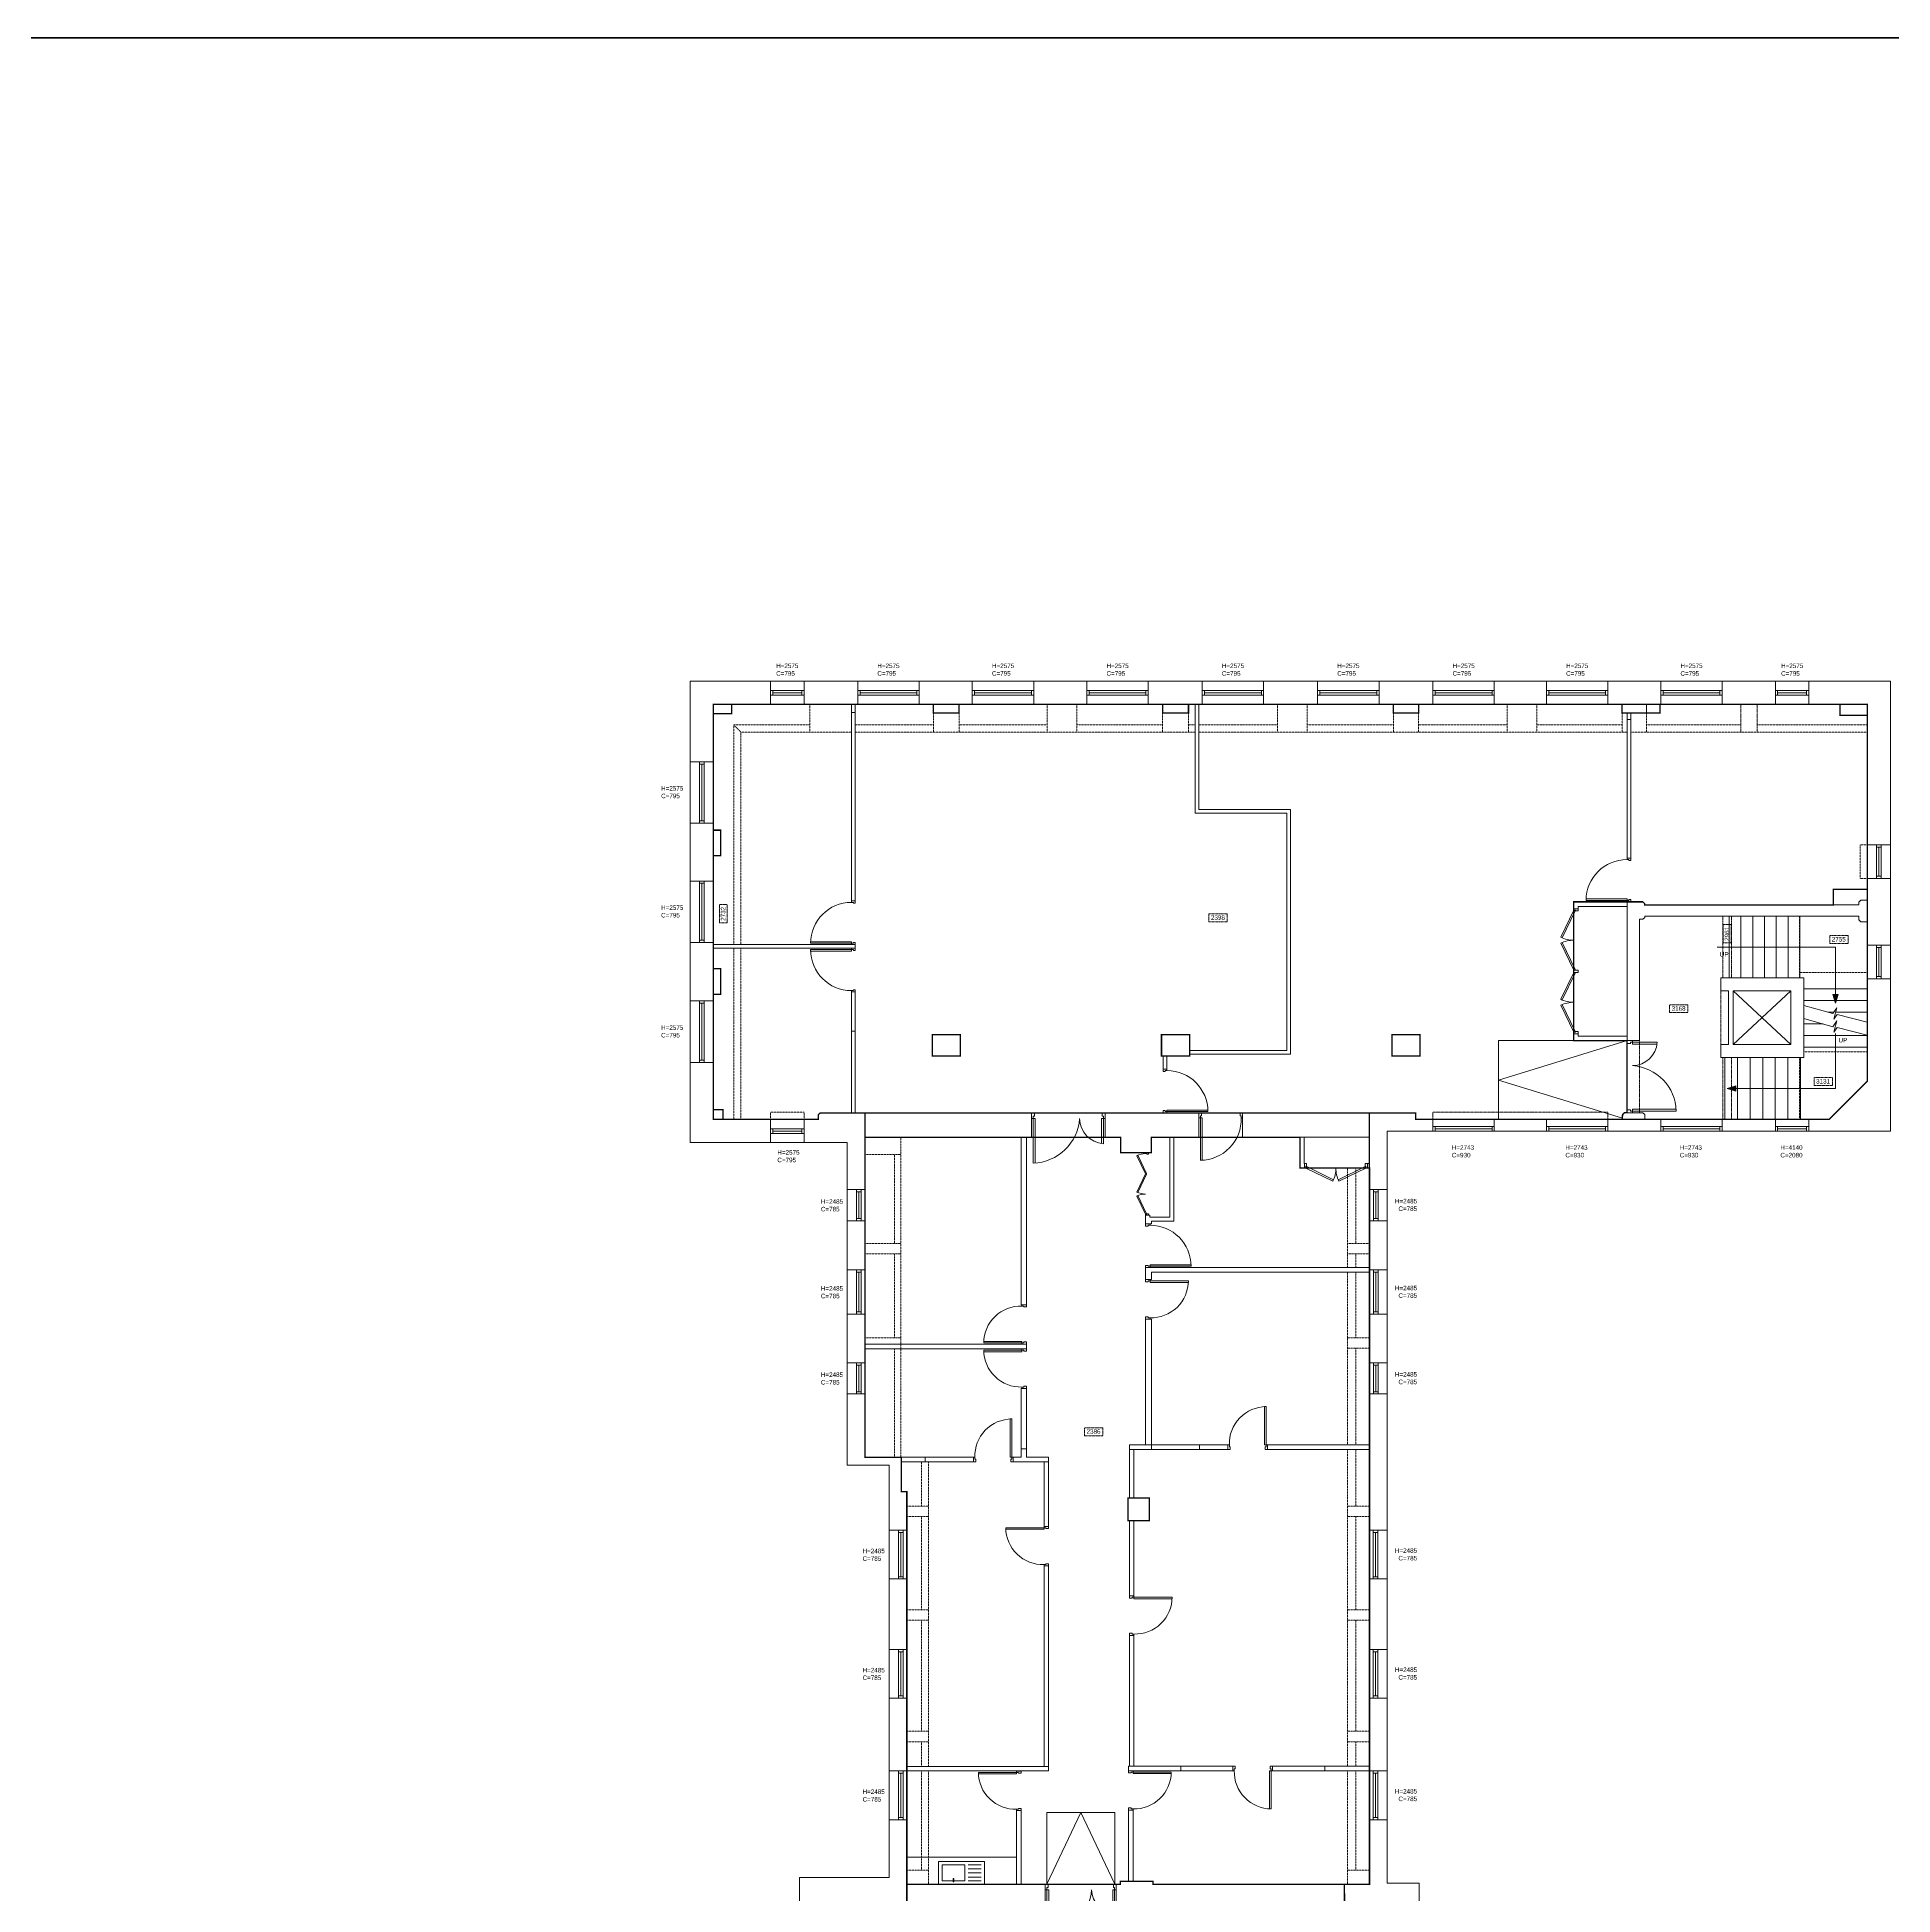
# Model space of a CAD drawing. Header units: millimetres. Extents: x 62976 to 1097852, y -110926 to 167100.
# Drawn here: x 976303 to 1017094, y 4302 to 45128 of the extents above; entities that cross this region are included whole.
import ezdxf

# ---------------------------------------------------------------- set-up
doc = ezdxf.new("R2010")
doc.units = ezdxf.units.MM
doc.linetypes.add('HIDDENX2', pattern=[0.75, 0.5, -0.25])
for name, color, linetype, lineweight in [('BLOCKS', 8, 'Continuous', 15), ('Ceiling', 45, 'HIDDENX2', 15), ('Ceiling tag', 1, 'Continuous', 15), ('GIA', 84, 'Continuous', 15), ('NIA', 30, 'Continuous', 15), ('Partitions', 155, 'Continuous', 15), ('Stairs', 8, 'Continuous', 15), ('WALLS', 7, 'Continuous', 15)]:
    doc.layers.add(name, color=color, linetype=linetype, lineweight=lineweight)
doc.layers.add('Whatch', color=7, linetype='Continuous', lineweight=15, true_color=0xa8a8a8)
doc.styles.add('Century Gothic', font='GOTHIC.TTF')

# ---------------------------------------------------------------- blocks, each defined once
blk = doc.blocks.new('DOOR 1210')
at = {"layer": 'BLOCKS'}
for p, q in [((523, -547), (523, 233)), ((557, 233), (557, -547)), ((-673, -107), (-673, -547)), ((-639, -547), (-639, -111)), ((-703, -647), (-703, -547)), ((-673, -547), (-703, -547)), ((-653, -647), (-703, -647)), ((-639, -547), (-673, -547)), ((-673, -588), (-673, -547)), ((-653, -588), (-673, -588)), ((-653, -647), (-653, -588)), ((523, -547), (557, -547)), ((537, -588), (557, -588)), ((537, -647), (537, -588)), ((537, -647), (587, -647)), ((557, -588), (557, -547)), ((557, -588), (557, -547)), ((557, -547), (587, -547)), ((587, -647), (587, -547))]:
    blk.add_line(p, q, dxfattribs=at)
for centre, radius, start, end in [((580, -605), 838, 91.5864, 176.0634), ((-708, -559), 453, 1.4922, 85.5208)]:
    blk.add_arc(centre, radius, start, end, dxfattribs=at)
blk = doc.blocks.new('DOOR 840')
at = {"layer": 'BLOCKS'}
for p, q in [((-582, 249), (-582, -591)), ((-582, -591), (-582, 249)), ((-548, 249), (-582, 249)), ((-548, -591), (-548, 248)), ((-612, -691), (-612, -591)), ((-582, -591), (-612, -591)), ((-562, -691), (-612, -691)), ((-548, -591), (-582, -591)), ((-582, -632), (-582, -591)), ((-562, -632), (-582, -632)), ((-562, -691), (-562, -632)), ((208, -632), (228, -632)), ((208, -691), (208, -632)), ((208, -691), (258, -691)), ((228, -632), (228, -591)), ((228, -591), (258, -591)), ((258, -691), (258, -591))]:
    blk.add_line(p, q, dxfattribs=at)
blk.add_arc((-586, -565), 814, 358.1575, 89.7593, dxfattribs=at)
blk = doc.blocks.new('80')
at = {"layer": 'BLOCKS'}
for p, q in [((1213075, -221229), (1213362, -220638)), ((1213393, -220653), (1213106, -221245)), ((1213362, -220638), (1213362, -220603)), ((1213362, -220603), (1213462, -220603)), ((1213362, -220638), (1213402, -220638)), ((1213362, -220638), (1213393, -220653)), ((1213402, -220638), (1213402, -220653)), ((1213402, -220653), (1213462, -220653)), ((1213462, -220603), (1213462, -220653)), ((1213106, -221245), (1213075, -221229)), ((1213106, -221346), (1213075, -221361)), ((1213075, -221361), (1213362, -221953)), ((1213393, -221937), (1213106, -221346)), ((1213075, -222594), (1213362, -222003)), ((1213393, -222018), (1213106, -222610)), ((1213362, -221953), (1213393, -221937)), ((1213362, -221953), (1213462, -221953)), ((1213362, -221953), (1213362, -222003)), ((1213362, -222003), (1213462, -222003)), ((1213362, -222003), (1213393, -222018)), ((1213462, -221953), (1213462, -222003)), ((1213106, -222610), (1213075, -222594)), ((1213106, -222711), (1213075, -222726)), ((1213075, -222726), (1213362, -223318)), ((1213393, -223302), (1213106, -222711)), ((1213362, -223318), (1213393, -223302)), ((1213362, -223318), (1213362, -223353)), ((1213362, -223318), (1213402, -223318)), ((1213402, -223303), (1213462, -223303)), ((1213402, -223318), (1213402, -223303)), ((1213462, -223353), (1213462, -223303)), ((1213362, -223353), (1213462, -223353))]:
    blk.add_line(p, q, dxfattribs=at)
for centre, start, end in [((1213362, -220638), 244.1185, 270), ((1213362, -221953), 90, 115.8815), ((1213362, -222003), 244.1185, 270), ((1213362, -223318), 90, 115.8815)]:
    blk.add_arc(centre, 658, start, end, dxfattribs=at)
blk = doc.blocks.new('93')
at = {"layer": 'BLOCKS'}
for p, q in [((1464816, -304170), (1464816, -304120)), ((1464816, -304120), (1464896, -304120)), ((1464854, -304150), (1464896, -304150)), ((1464854, -304170), (1464854, -304150)), ((1464896, -304150), (1464896, -304120)), ((1464816, -304170), (1464854, -304170)), ((1464816, -305030), (1464816, -305080)), ((1464816, -305030), (1464854, -305030)), ((1464816, -305080), (1464896, -305080)), ((1464854, -305030), (1464854, -305050)), ((1464854, -305050), (1464896, -305050)), ((1464896, -305016), (1465796, -305016)), ((1464896, -305016), (1464896, -305050)), ((1465796, -305050), (1464896, -305050)), ((1464896, -305050), (1464896, -305080)), ((1464896, -305050), (1465796, -305050)), ((1465796, -305050), (1465796, -305016))]:
    blk.add_line(p, q, dxfattribs=at)
blk.add_arc((1464896, -305050), 900, 0, 90, dxfattribs=at)
blk = doc.blocks.new('door')
at = {"layer": 'BLOCKS'}
for p, q in [((0, 450), (0, -450)), ((0, 450), (34, 450)), ((0, -450), (0, 450)), ((34, -450), (34, 450)), ((-30, -550), (-30, -450)), ((0, -450), (-30, -450)), ((20, -550), (-30, -550)), ((34, -450), (0, -450)), ((0, -491), (0, -450)), ((20, -491), (0, -491)), ((20, -550), (20, -491)), ((880, -491), (900, -491)), ((880, -550), (880, -491)), ((880, -550), (930, -550)), ((900, -491), (900, -450)), ((900, -450), (930, -450)), ((930, -550), (930, -450))]:
    blk.add_line(p, q, dxfattribs=at)
blk.add_arc((0, -450), 900, 0, 90, dxfattribs=at)
blk = doc.blocks.new('DOOR 900')
at = {"layer": 'Whatch'}
blk.add_blockref('door', (-825, 91), dxfattribs=at)
blk = doc.blocks.new('81')
at = {"layer": 'BLOCKS'}
for p, q in [((1210617, -229223), (1210667, -229223)), ((1210617, -229323), (1210617, -229223)), ((1210652, -229323), (1210617, -229323)), ((1210652, -229283), (1210667, -229283)), ((1210652, -229323), (1210652, -229283)), ((1210652, -229323), (1210668, -229291)), ((1211244, -229610), (1210652, -229323)), ((1210667, -229283), (1210667, -229223)), ((1210668, -229291), (1211259, -229578)), ((1211952, -229291), (1211361, -229578)), ((1211376, -229610), (1211967, -229323)), ((1212002, -229223), (1211952, -229223)), ((1211952, -229283), (1211952, -229223)), ((1211967, -229283), (1211952, -229283)), ((1211967, -229323), (1211952, -229291)), ((1211967, -229323), (1211967, -229283)), ((1211967, -229323), (1212002, -229323)), ((1212002, -229323), (1212002, -229223)), ((1211259, -229578), (1211244, -229610)), ((1211361, -229578), (1211376, -229610))]:
    blk.add_line(p, q, dxfattribs=at)
for centre, start, end in [((1210652, -229323), 334.1185, 0), ((1211967, -229323), 180, 205.8815)]:
    blk.add_arc(centre, 658, start, end, dxfattribs=at)
blk = doc.blocks.new('82')
at = {"layer": 'BLOCKS'}
for p, q in [((1202818, -226631), (1202793, -226644)), ((1202793, -226644), (1203023, -227117)), ((1203048, -227105), (1202818, -226631)), ((1203023, -226591), (1203023, -226563)), ((1203023, -226563), (1203103, -226563)), ((1203023, -226591), (1203055, -226591)), ((1203055, -226591), (1203055, -226603)), ((1203055, -226603), (1203103, -226603)), ((1203103, -226563), (1203103, -226603)), ((1202793, -227590), (1203023, -227117)), ((1203048, -227129), (1202818, -227602)), ((1203023, -227117), (1203048, -227105)), ((1203023, -227117), (1203048, -227129)), ((1202818, -227602), (1202793, -227590)), ((1202818, -227683), (1202793, -227696)), ((1202793, -227696), (1203023, -228169)), ((1203048, -228157), (1202818, -227683)), ((1203023, -228169), (1203048, -228157)), ((1203023, -228169), (1203023, -228197)), ((1203023, -228169), (1203055, -228169)), ((1203023, -228197), (1203103, -228197)), ((1203055, -228157), (1203103, -228157)), ((1203055, -228169), (1203055, -228157)), ((1203103, -228197), (1203103, -228157))]:
    blk.add_line(p, q, dxfattribs=at)
for centre, start, end in [((1203023, -227117), 90, 115.8815), ((1203023, -227117), 244.1185, 270), ((1203023, -228169), 90, 115.8815)]:
    blk.add_arc(centre, 526, start, end, dxfattribs=at)
blk = doc.blocks.new('sink kitchenette')
at = {"layer": 'BLOCKS'}
for p, q in [((38392, 131337), (39402, 131337)), ((38392, 130837), (38392, 131337)), ((38467, 131262), (38752, 131262)), ((38467, 131177), (38752, 131177)), ((38467, 131087), (38752, 131087)), ((39327, 131262), (38827, 131262)), ((38827, 131262), (38827, 130912)), ((39327, 130912), (39327, 131262)), ((39402, 131337), (39402, 130837)), ((39402, 130837), (38392, 130837)), ((38467, 130997), (38752, 130997)), ((38752, 130912), (38467, 130912)), ((38827, 130912), (39069, 130912)), ((39069, 130890), (39069, 130967)), ((39084, 130967), (39069, 130967)), ((39069, 130890), (39084, 130890)), ((39084, 130890), (39084, 130967)), ((39084, 130912), (39327, 130912))]:
    blk.add_line(p, q, dxfattribs=at)

msp = doc.modelspace()

# ---------------------------------------------------------------- hatches: boundary and pattern name
at = {"layer": 'Stairs'}
for points in [[(1015893, 24088), (1015777, 24088), (1015836, 23895)], [(1013646, 21965), (1013646, 22081), (1013453, 22022)]]:
    msp.add_hatch(color=256, dxfattribs=at).paths.add_polyline_path(points)

# ---------------------------------------------------------------- linework, layer by layer
at = {"layer": 'BLOCKS'}
for p, q in [((992421, 30772), (993160, 30772)), ((992421, 30668), (993160, 30668)), ((992472, 30668), (992472, 30772)), ((992472, 30721), (993110, 30721)), ((993110, 30668), (993110, 30772)), ((994340, 30772), (995690, 30772)), ((994340, 30668), (995690, 30668)), ((994391, 30668), (994391, 30772)), ((994391, 30721), (995640, 30721)), ((995640, 30668), (995640, 30772)), ((996859, 30772), (998209, 30772)), ((996859, 30668), (998209, 30668)), ((996910, 30668), (996910, 30772)), ((996910, 30721), (998159, 30721)), ((998159, 30668), (998159, 30772)), ((999377, 30772), (1000727, 30772)), ((999377, 30668), (1000727, 30668)), ((999428, 30668), (999428, 30772)), ((999428, 30721), (1000677, 30721)), ((1000677, 30668), (1000677, 30772)), ((1001913, 30772), (1003263, 30772)), ((1001913, 30668), (1003263, 30668)), ((1001964, 30668), (1001964, 30772)), ((1001964, 30721), (1003213, 30721)), ((1003213, 30668), (1003213, 30772)), ((1004449, 30772), (1005799, 30772)), ((1004449, 30668), (1005799, 30668)), ((1004500, 30668), (1004500, 30772)), ((1004500, 30721), (1005749, 30721)), ((1005749, 30668), (1005749, 30772)), ((1006983, 30772), (1008333, 30772)), ((1006983, 30668), (1008333, 30668)), ((1007034, 30668), (1007034, 30772)), ((1007034, 30721), (1008283, 30721)), ((1008283, 30668), (1008283, 30772)), ((1009480, 30772), (1010830, 30772)), ((1009480, 30668), (1010830, 30668)), ((1009530, 30668), (1009530, 30772)), ((1009530, 30721), (1010779, 30721)), ((1010779, 30668), (1010779, 30772)), ((1011993, 30772), (1013343, 30772)), ((1011993, 30668), (1013343, 30668)), ((1012043, 30668), (1012043, 30772)), ((1012043, 30721), (1013292, 30721)), ((1013292, 30668), (1013292, 30772)), ((1014511, 30772), (1015250, 30772)), ((1014511, 30668), (1015250, 30668)), ((1014562, 30668), (1014562, 30772)), ((1014562, 30721), (1015199, 30721)), ((1015199, 30668), (1015199, 30772)), ((992421, 30466), (993160, 30466)), ((994204, 26144), (994204, 30284)), ((994284, 26144), (994284, 30284)), ((994340, 30466), (995690, 30466)), ((996859, 30466), (998209, 30466)), ((999377, 30466), (1000727, 30466)), ((1001913, 30466), (1003263, 30466)), ((1004449, 30466), (1005799, 30466)), ((1006983, 30466), (1008333, 30466)), ((1009480, 30466), (1010830, 30466)), ((1011993, 30466), (1013343, 30466)), ((1014511, 30466), (1015250, 30466)), ((1011252, 27085), (1011252, 30135)), ((1011332, 27085), (1011332, 30135)), ((990861, 27853), (990861, 29203)), ((990861, 29153), (990965, 29153)), ((990914, 27904), (990914, 29153)), ((990965, 27853), (990965, 29203)), ((991167, 27853), (991167, 29203)), ((990861, 27904), (990965, 27904)), ((1016532, 27376), (1016532, 26637)), ((1016735, 27376), (1016735, 26637)), ((1016838, 27376), (1016838, 26637)), ((1016735, 27323), (1016838, 27323)), ((1016785, 27323), (1016785, 26687)), ((990861, 25233), (990861, 26583)), ((990965, 25233), (990965, 26583)), ((991167, 25233), (991167, 26583)), ((1016735, 26687), (1016838, 26687)), ((990861, 26532), (990965, 26532)), ((990914, 25283), (990914, 26532)), ((990861, 25283), (990965, 25283)), ((1016532, 24433), (1016532, 25172)), ((1016735, 24433), (1016735, 25172)), ((1016735, 25121), (1016838, 25121)), ((1016785, 24485), (1016785, 25121)), ((1016838, 24433), (1016838, 25172)), ((994204, 23280), (994204, 24144)), ((994284, 23280), (994284, 24144)), ((1016735, 24485), (1016838, 24485)), ((990861, 22596), (990861, 23946)), ((990861, 23895), (990965, 23895)), ((990914, 22646), (990914, 23895)), ((990965, 22596), (990965, 23946)), ((991167, 22596), (991167, 23946)), ((990861, 22646), (990965, 22646)), ((992421, 21342), (993160, 21342)), ((1006983, 21342), (1008333, 21342)), ((1009480, 21342), (1010830, 21342)), ((1011993, 21342), (1013343, 21342)), ((1014511, 21342), (1015250, 21342)), ((992421, 21140), (993160, 21140)), ((992421, 21037), (993160, 21037)), ((992472, 21140), (992472, 21037)), ((992472, 21087), (993110, 21087)), ((993110, 21140), (993110, 21037)), ((997930, 20951), (997930, 17272)), ((998050, 17272), (998050, 20951)), ((1006983, 21186), (1008333, 21186)), ((1006983, 21082), (1008333, 21082)), ((1007034, 21186), (1007034, 21082)), ((1007034, 21133), (1008283, 21133)), ((1008283, 21186), (1008283, 21082)), ((1009480, 21186), (1010830, 21186)), ((1009480, 21082), (1010830, 21082)), ((1009530, 21186), (1009530, 21082)), ((1009530, 21133), (1010779, 21133)), ((1010779, 21186), (1010779, 21082)), ((1011993, 21186), (1013343, 21186)), ((1011993, 21082), (1013343, 21082)), ((1012043, 21186), (1012043, 21082)), ((1012043, 21133), (1013292, 21133)), ((1013292, 21186), (1013292, 21082)), ((1014511, 21186), (1015250, 21186)), ((1014511, 21082), (1015250, 21082)), ((1014562, 21186), (1014562, 21082)), ((1014562, 21133), (1015199, 21133)), ((1015199, 21186), (1015199, 21082)), ((994312, 19116), (994312, 19801)), ((994312, 19750), (994416, 19750)), ((994365, 19167), (994365, 19750)), ((994416, 19116), (994416, 19801)), ((994503, 19116), (994503, 19801)), ((1005590, 19116), (1005590, 19801)), ((1005677, 19116), (1005677, 19801)), ((1005781, 19750), (1005677, 19750)), ((1005728, 19167), (1005728, 19750)), ((1005781, 19116), (1005781, 19801)), ((994312, 19167), (994416, 19167)), ((1005781, 19167), (1005677, 19167)), ((994312, 17062), (994312, 18036)), ((994312, 17985), (994416, 17985)), ((994365, 17112), (994365, 17985)), ((994416, 17062), (994416, 18036)), ((994503, 17062), (994503, 18036)), ((1005590, 17062), (1005590, 18036)), ((1005677, 17062), (1005677, 18036)), ((1005781, 17985), (1005677, 17985)), ((1005728, 17112), (1005728, 17985)), ((1005781, 17062), (1005781, 18036)), ((998050, 17272), (997930, 17272)), ((994312, 17112), (994416, 17112)), ((1005781, 17112), (1005677, 17112)), ((994312, 15310), (994312, 15995)), ((994312, 15944), (994416, 15944)), ((994365, 15360), (994365, 15944)), ((994416, 15310), (994416, 15995)), ((994503, 15310), (994503, 15995)), ((1005590, 15310), (1005590, 15995)), ((1005677, 15310), (1005677, 15995)), ((1005781, 15944), (1005677, 15944)), ((1005728, 15360), (1005728, 15944)), ((1005781, 15310), (1005781, 15995)), ((994312, 15360), (994416, 15360)), ((1005781, 15360), (1005677, 15360)), ((995235, 11244), (995235, 12314)), ((995235, 12263), (995339, 12263)), ((995286, 11294), (995286, 12263)), ((995339, 11244), (995339, 12314)), ((995418, 11244), (995418, 12314)), ((1005590, 11244), (1005590, 12314)), ((1005670, 11244), (1005670, 12314)), ((1005773, 12263), (1005670, 12263)), ((1005723, 11294), (1005723, 12263)), ((1005773, 11244), (1005773, 12314)), ((995235, 11294), (995339, 11294)), ((1005773, 11294), (1005670, 11294)), ((995235, 8625), (995235, 9695)), ((995235, 9644), (995339, 9644)), ((995286, 8675), (995286, 9644)), ((995339, 8625), (995339, 9695)), ((995418, 8625), (995418, 9695)), ((1005590, 8625), (1005590, 9695)), ((1005670, 8625), (1005670, 9695)), ((1005773, 9644), (1005670, 9644)), ((1005723, 8675), (1005723, 9644)), ((1005773, 8625), (1005773, 9695)), ((995235, 8675), (995339, 8675)), ((1005773, 8675), (1005670, 8675)), ((995235, 5954), (995235, 7024)), ((995235, 6973), (995339, 6973)), ((995286, 6004), (995286, 6973)), ((995339, 5954), (995339, 7024)), ((995418, 5954), (995418, 7024)), ((1005590, 5954), (1005590, 7024)), ((1005670, 5954), (1005670, 7024)), ((1005773, 6973), (1005670, 6973)), ((1005723, 6004), (1005723, 6973)), ((1005773, 5954), (1005773, 7024)), ((995235, 6004), (995339, 6004)), ((1005773, 6004), (1005670, 6004)), ((997832, 5133), (995418, 5133))]:
    msp.add_line(p, q, dxfattribs=at)
at = {"layer": 'BLOCKS', "ltscale": 2}
for p, q in [((1000668, 14191), (1000668, 16954)), ((1000796, 14191), (1000796, 16954)), ((997930, 15432), (997930, 14101)), ((998050, 15432), (997930, 15432)), ((998050, 14101), (998050, 15432)), ((995825, 13920), (996885, 13920)), ((1000313, 14091), (1000313, 13025)), ((1000413, 13025), (1000413, 14091)), ((1001852, 14191), (1000796, 14191)), ((1001852, 14091), (1000796, 14091)), ((995825, 13820), (996885, 13820)), ((998435, 12400), (998435, 13820)), ((998535, 12400), (998535, 13820)), ((1000313, 10875), (1000313, 12527)), ((1000413, 10875), (1000413, 12527)), ((998435, 7124), (998435, 11530)), ((998535, 7124), (998535, 11530)), ((1000313, 7131), (1000313, 10005)), ((1000413, 7131), (1000413, 10005)), ((1001440, 7131), (1002589, 7131)), ((1001440, 7031), (1002589, 7031)), ((1003459, 7131), (1004607, 7131)), ((1004607, 7031), (1003459, 7031))]:
    msp.add_line(p, q, dxfattribs=at)
at = {"layer": 'Ceiling', "ltscale": 2}
for p, q in [((993285, 30466), (993285, 29855)), ((996004, 30276), (996004, 29855)), ((996568, 30276), (996568, 29855)), ((998502, 30466), (998502, 29855)), ((999157, 30466), (999157, 29855)), ((1001042, 30276), (1001042, 29855)), ((1001611, 30276), (1001611, 29855)), ((1003565, 30466), (1003565, 29855)), ((1004220, 30466), (1004220, 29855)), ((1006114, 30276), (1006114, 29855)), ((1006668, 30276), (1006668, 29855)), ((1008616, 30466), (1008616, 29855)), ((1009271, 30466), (1009271, 29855)), ((1011142, 30276), (1011142, 29855)), ((1011678, 30276), (1011678, 29855)), ((991617, 30016), (991617, 25184)), ((991617, 30016), (993285, 30016)), ((991617, 30016), (991770, 29855)), ((991770, 29855), (994204, 29855)), ((991770, 25184), (991770, 29855)), ((994284, 30016), (996004, 30016)), ((994284, 29855), (1001758, 29855)), ((996568, 30016), (998502, 30016)), ((999157, 30016), (1001042, 30016)), ((1001611, 30016), (1001758, 30016)), ((1001838, 30016), (1003565, 30016)), ((1001838, 29855), (1011252, 29855)), ((1004220, 30016), (1006114, 30016)), ((1006668, 30016), (1008616, 30016)), ((1009271, 30016), (1011142, 30016)), ((1011332, 29855), (1016532, 29855)), ((1011678, 30016), (1013755, 30016)), ((1014112, 30016), (1016532, 30016)), ((1016532, 27376), (1016372, 27376)), ((1016372, 27376), (1016372, 26637)), ((1016532, 26637), (1016372, 26637)), ((1015043, 24452), (1015043, 25811)), ((991617, 25104), (991617, 21342)), ((991770, 21342), (991770, 25104)), ((1015043, 24571), (1016532, 24571)), ((1015043, 21342), (1015043, 22703)), ((1015138, 22832), (1016532, 22832)), ((992421, 21502), (993160, 21502)), ((992421, 21502), (992421, 21342)), ((993160, 21502), (993160, 21342)), ((995290, 20951), (995290, 16302)), ((994503, 20571), (995290, 20571)), ((995149, 18616), (995149, 20571)), ((1004194, 20274), (1005509, 20274)), ((1005110, 18086), (1005110, 20274)), ((1005286, 18616), (1005286, 20274)), ((994503, 18616), (995290, 18616)), ((994503, 18387), (995290, 18387)), ((995149, 16542), (995149, 18387)), ((1005110, 18616), (1005590, 18616)), ((1005110, 18387), (1005590, 18387)), ((1005286, 18086), (1005286, 18387)), ((1005110, 14191), (1005110, 17986)), ((1005286, 16542), (1005286, 17986)), ((995290, 16542), (994503, 16542)), ((1005590, 16542), (1005110, 16542)), ((995149, 13920), (995149, 16302)), ((995290, 16302), (995290, 13920)), ((1005590, 16313), (1005110, 16313)), ((1005286, 14191), (1005286, 16313)), ((1005110, 7131), (1005110, 14091)), ((1005286, 12845), (1005286, 14091)), ((995743, 13820), (995743, 12845)), ((995898, 7124), (995898, 13820)), ((995898, 12845), (995418, 12845)), ((1005590, 12845), (1005110, 12845)), ((995898, 12616), (995418, 12616)), ((995743, 12616), (995743, 10567)), ((1005590, 12616), (1005110, 12616)), ((1005286, 10567), (1005286, 12616)), ((995898, 10567), (995418, 10567)), ((995898, 10338), (995418, 10338)), ((995743, 10338), (995743, 7896)), ((1005590, 10567), (1005110, 10567)), ((1005590, 10338), (1005110, 10338)), ((1005286, 7896), (1005286, 10338)), ((995898, 7896), (995418, 7896)), ((1005590, 7896), (1005110, 7896)), ((995898, 7667), (995418, 7667)), ((995743, 7667), (995743, 7124)), ((1005590, 7667), (1005110, 7667)), ((1005286, 7131), (1005286, 7667)), ((995743, 7024), (995743, 4845)), ((995898, 4533), (995898, 7024)), ((1005110, 4533), (1005110, 7031)), ((1005286, 4845), (1005286, 7031)), ((995898, 4845), (995418, 4845)), ((1005590, 4845), (1005110, 4845))]:
    msp.add_line(p, q, dxfattribs=at)
at = {"layer": 'Ceiling'}
for p, q in [((1013755, 30466), (1013755, 29866)), ((1014112, 30466), (1014112, 29866)), ((1013355, 25811), (1013355, 24452)), ((1013547, 25811), (1013547, 24452)), ((1013316, 24166), (1013316, 22987)), ((1011528, 23075), (1011528, 21489)), ((1013355, 22703), (1013355, 21342)), ((1013547, 22703), (1013547, 21342)), ((1006983, 21342), (1006983, 21502)), ((1006983, 21502), (1010830, 21502)), ((1010830, 21342), (1010830, 21502))]:
    msp.add_line(p, q, dxfattribs=at)
for points in [[(991299, 25664), (991299, 26065), (991474, 26065), (991474, 25664)], [(1002060, 25861), (1002461, 25861), (1002461, 25686), (1002060, 25686)], [(1013364, 25223), (1013364, 25625), (1013539, 25625), (1013539, 25223)], [(1015708, 25384), (1016109, 25384), (1016109, 25210), (1015708, 25210)], [(1012186, 23864), (1012588, 23864), (1012588, 23690), (1012186, 23690)], [(1015363, 22263), (1015765, 22263), (1015765, 22089), (1015363, 22089)], [(999326, 14568), (999728, 14568), (999728, 14393), (999326, 14393)]]:
    msp.add_lwpolyline(points, close=True, dxfattribs=at)
at = {"layer": 'GIA', "ltscale": 2, "const_width": 30}
msp.add_lwpolyline([(995420, 4086), (995420, 13163), (995296, 13163), (995296, 13920), (994503, 13920), (994503, 21486), (993515, 21486), (993473, 21447), (993473, 21342), (991167, 21342), (991167, 30466), (1016532, 30466), (1016532, 22182), (1015693, 21342), (1006606, 21342), (1006606, 21486), (1005589, 21486), (1005591, 4533), (1005040, 4533), (1005043, -639)], dxfattribs=at)
at = {"layer": 'NIA', "ltscale": 2, "const_width": 30}
for points in [[(991382, 21342), (991382, 21558), (991167, 21558), (991167, 24095), (991330, 24095), (991330, 24656), (991167, 24656), (991167, 27142), (991330, 27142), (991330, 27700), (991167, 27700), (991167, 30260), (991570, 30260), (991570, 30466), (996004, 30466), (996004, 30276), (996046, 30276), (996528, 30276), (996568, 30276), (996568, 30466), (1001042, 30466), (1001042, 30276), (1001082, 30276), (1001572, 30276), (1001611, 30276), (1001611, 30466), (1006114, 30466), (1006114, 30276), (1006154, 30276), (1006629, 30276), (1006668, 30276), (1006668, 30466), (1011142, 30466), (1011142, 30276), (1011978, 30276), (1011978, 30466), (1015930, 30466), (1015930, 30225), (1016532, 30225), (1016532, 26403), (1015786, 26403), (1015786, 26056), (1011640, 26056), (1011640, 26083), (1011598, 26125), (1010080, 26125), (1010080, 23075), (1011252, 23075), (1011252, 21489), (1011191, 21489), (1011152, 21450), (1011149, 21342), (1006606, 21342), (1006606, 21486), (993515, 21486), (993473, 21447), (993473, 21342)], [(995978, 22738), (995978, 23207), (996596, 23207), (996596, 22738)], [(1001018, 22738), (1001018, 23207), (1001636, 23207), (1001636, 22738)], [(1006082, 22738), (1006082, 23207), (1006701, 23207), (1006701, 22738)], [(1004064, 20951), (1000796, 20951), (1000796, 20615), (1000120, 20615), (1000120, 20951), (994503, 20951), (994503, 13920), (995296, 13920), (995296, 13163), (995418, 13163), (995418, 4533), (1000113, 4533), (1000113, 4596), (1000832, 4596), (1000832, 4533), (1005590, 4533), (1005590, 20274), (1004064, 20274)], [(1000283, 12527), (1000283, 13025), (1000753, 13025), (1000753, 12527)]]:
    msp.add_lwpolyline(points, close=True, dxfattribs=at)
at = {"layer": 'Partitions'}
for p, q in [((991167, 30260), (991570, 30260)), ((991570, 30466), (991570, 30260)), ((994204, 30284), (994204, 30466)), ((994204, 30284), (994284, 30284)), ((994284, 30284), (994284, 30466)), ((1001758, 28074), (1001758, 30466)), ((1001838, 28154), (1001838, 30466)), ((1011252, 30135), (1011252, 30276)), ((1011332, 30135), (1011332, 30276)), ((1011678, 30276), (1011978, 30276)), ((1011978, 30466), (1011978, 30276)), ((1015930, 30466), (1015930, 30225)), ((1015930, 30225), (1016532, 30225)), ((1011252, 30135), (1011332, 30135)), ((1001758, 28074), (1003774, 28074)), ((1001838, 28154), (1003854, 28154)), ((1003774, 22860), (1003774, 28074)), ((1003854, 22780), (1003854, 28154)), ((1015786, 26403), (1016532, 26403)), ((1015786, 26403), (1015786, 26056)), ((1010080, 25975), (1010080, 26125)), ((1011252, 26125), (1010080, 26125)), ((1010180, 25975), (1010180, 26025)), ((1011252, 26025), (1010180, 26025)), ((991167, 25184), (994284, 25184)), ((991167, 25104), (994284, 25104)), ((994284, 25104), (994284, 25184)), ((994204, 21486), (994204, 23280)), ((994204, 23280), (994284, 23280)), ((994284, 21486), (994284, 23280)), ((1010080, 23075), (1010080, 23225)), ((1011252, 23075), (1010080, 23075)), ((1010180, 23175), (1010180, 23225)), ((1011252, 23175), (1010180, 23175)), ((1001058, 22738), (1001058, 22446)), ((1001138, 22738), (1001138, 22446)), ((1001636, 22860), (1003774, 22860)), ((1001636, 22780), (1003854, 22780)), ((991382, 21558), (991167, 21558)), ((991382, 21342), (991382, 21558)), ((1001200, 20951), (1001200, 19196)), ((1001290, 20951), (1001290, 19106)), ((1004064, 20274), (1004064, 20951)), ((1004154, 20374), (1004154, 20951)), ((1004159, 20274), (1004064, 20274)), ((1004159, 20374), (1004154, 20374)), ((1005544, 20374), (1005590, 20374)), ((1005590, 20274), (1005544, 20274)), ((1000668, 19046), (1000668, 19236)), ((1000668, 19236), (1000758, 19236)), ((1000758, 19196), (1000758, 19236)), ((1001200, 19196), (1000758, 19196)), ((1000668, 19046), (1000796, 19046)), ((1000796, 19046), (1000796, 19106)), ((1001290, 19106), (1000796, 19106)), ((1005590, 18086), (1000668, 18086)), ((1000668, 17824), (1000668, 18086)), ((1005590, 17986), (1000796, 17986)), ((1000796, 17824), (1000796, 17986)), ((1000668, 17824), (1000796, 17824)), ((1000668, 16954), (1000796, 16954)), ((994503, 16402), (998050, 16402)), ((998050, 16302), (998050, 16402)), ((994503, 16302), (998050, 16302)), ((995825, 13920), (995296, 13920)), ((995825, 13920), (995825, 13820)), ((997755, 13920), (997930, 13920)), ((997930, 14101), (998050, 14101)), ((997930, 14101), (997930, 13920)), ((998050, 14101), (998050, 13920)), ((998050, 13920), (998535, 13920)), ((998535, 13920), (998535, 13820)), ((1000796, 14191), (1000313, 14191)), ((1000313, 14091), (1000313, 14191)), ((1000796, 14091), (1000313, 14091)), ((1000796, 14191), (1000796, 14091)), ((1002480, 14191), (1001852, 14191)), ((1001852, 14191), (1001852, 14091)), ((1002480, 14091), (1001852, 14091)), ((1005590, 14191), (1003350, 14191)), ((1005590, 14091), (1003350, 14091)), ((995825, 13820), (995296, 13820)), ((997755, 13820), (998535, 13820)), ((998535, 7124), (995418, 7124)), ((998535, 7024), (995418, 7024)), ((998535, 7124), (998535, 7024)), ((1001440, 7131), (1000292, 7131)), ((1000292, 7131), (1000292, 7031)), ((1001440, 7031), (1000292, 7031)), ((1001440, 7031), (1001440, 7131)), ((1005590, 7131), (1004607, 7131)), ((1004607, 7031), (1004607, 7131)), ((1005590, 7031), (1004607, 7031)), ((997832, 4533), (997832, 6154)), ((997932, 4533), (997932, 6154)), ((1000292, 4596), (1000292, 6161)), ((1000392, 4596), (1000392, 6161))]:
    msp.add_line(p, q, dxfattribs=at)
at = {"layer": 'Stairs'}
for p, q in [((1013496, 25811), (1013496, 24452)), ((1013755, 25812), (1013755, 24452)), ((1014013, 25812), (1014013, 24452)), ((1014272, 25812), (1014272, 24452)), ((1014531, 25812), (1014531, 24452)), ((1014790, 25812), (1014790, 24452)), ((1015048, 25811), (1015048, 24452)), ((1013234, 25132), (1015835, 25132)), ((1015835, 25132), (1015835, 24088)), ((1015138, 24214), (1016532, 24214)), ((1015893, 24088), (1015777, 24088)), ((1015777, 24088), (1015836, 23895)), ((1015893, 24088), (1015836, 23895)), ((1015138, 23957), (1016532, 23957)), ((1015777, 23668), (1015138, 23848)), ((1015663, 23700), (1015798, 23700)), ((1015863, 23797), (1015777, 23668)), ((1015798, 23548), (1015863, 23797)), ((1015837, 23700), (1016532, 23700)), ((1015777, 23381), (1015138, 23561)), ((1015138, 23443), (1015560, 23443)), ((1015863, 23511), (1015777, 23381)), ((1015871, 23650), (1015798, 23548)), ((1015798, 23262), (1015863, 23511)), ((1015871, 23363), (1015798, 23262)), ((1015818, 23443), (1015845, 23443)), ((1016532, 23483), (1015871, 23650)), ((1016532, 23197), (1015871, 23363)), ((1015138, 23185), (1016532, 23185)), ((1015138, 22928), (1016532, 22928)), ((1015835, 23230), (1015835, 22023)), ((1013404, 22703), (1013404, 21342)), ((1013680, 22703), (1013680, 21342)), ((1013957, 22703), (1013957, 21342)), ((1014233, 22703), (1014233, 21342)), ((1014510, 22703), (1014510, 21342)), ((1014786, 22703), (1014786, 21342)), ((1015062, 22703), (1015062, 21342)), ((1013646, 22081), (1013453, 22022)), ((1013646, 21965), (1013646, 22081)), ((1013646, 21965), (1013453, 22022)), ((1015835, 22023), (1013646, 22023))]:
    msp.add_line(p, q, dxfattribs=at)
at = {"layer": 'Stairs', "ltscale": 2}
for p, q in [((1008423, 21342), (1008423, 23075)), ((1008423, 22209), (1011252, 23075)), ((1008423, 23075), (1010080, 23075)), ((1008423, 22209), (1011152, 21373)), ((998494, 4533), (998494, 6115)), ((998494, 6115), (999993, 6115)), ((999243, 6115), (998494, 4533)), ((999993, 4533), (999243, 6115)), ((999993, 4533), (999993, 6115)), ((998524, 4533), (999963, 4533))]:
    msp.add_line(p, q, dxfattribs=at)
at = {"layer": 'WALLS'}
for p, q in [((992421, 30466), (992421, 30974)), ((993160, 30466), (993160, 30974)), ((994340, 30466), (994340, 30974)), ((995690, 30974), (995690, 30466)), ((996859, 30466), (996859, 30974)), ((998209, 30974), (998209, 30466)), ((999377, 30466), (999377, 30974)), ((1000727, 30974), (1000727, 30466)), ((1001913, 30466), (1001913, 30974)), ((1003263, 30974), (1003263, 30466)), ((1004449, 30466), (1004449, 30974)), ((1005799, 30974), (1005799, 30466)), ((1006983, 30974), (1006983, 30466)), ((1008333, 30466), (1008333, 30974)), ((1009480, 30974), (1009480, 30466)), ((1010830, 30466), (1010830, 30974)), ((1011993, 30974), (1011993, 30466)), ((1013343, 30466), (1013343, 30974)), ((1014511, 30974), (1014511, 30466)), ((1015250, 30974), (1015250, 30466)), ((991167, 30466), (991167, 29203)), ((991167, 30466), (992421, 30466)), ((993160, 30466), (994340, 30466)), ((995690, 30466), (996004, 30466)), ((996004, 30466), (996004, 30276)), ((996004, 30276), (996568, 30276)), ((996568, 30466), (996568, 30276)), ((996568, 30466), (996859, 30466)), ((998209, 30466), (999377, 30466)), ((1001042, 30466), (1000727, 30466)), ((1001042, 30466), (1001042, 30276)), ((1001611, 30276), (1001042, 30276)), ((1001611, 30466), (1001611, 30276)), ((1001611, 30466), (1001913, 30466)), ((1003263, 30466), (1004449, 30466)), ((1005799, 30466), (1006114, 30466)), ((1006114, 30466), (1006114, 30276)), ((1006114, 30276), (1006668, 30276)), ((1006668, 30466), (1006668, 30276)), ((1006668, 30466), (1006983, 30466)), ((1008333, 30466), (1009480, 30466)), ((1011142, 30466), (1010830, 30466)), ((1011142, 30466), (1011142, 30276)), ((1011142, 30276), (1011678, 30276)), ((1011993, 30466), (1011678, 30466)), ((1011678, 30466), (1011678, 30276)), ((1013343, 30466), (1014511, 30466)), ((1015250, 30466), (1016532, 30466)), ((1016532, 30466), (1016532, 27376)), ((990659, 29203), (991167, 29203)), ((990659, 27853), (991167, 27853)), ((991167, 27700), (991167, 27853)), ((991330, 27700), (991167, 27700)), ((991330, 27700), (991330, 27141)), ((1016532, 27376), (1017040, 27376)), ((991167, 26583), (991167, 27142)), ((991167, 27141), (991330, 27141)), ((990659, 26583), (991167, 26583)), ((1016532, 26637), (1017040, 26637)), ((1016532, 26637), (1016532, 26159)), ((1016390, 26159), (1016350, 26117)), ((1016532, 26159), (1016390, 26159)), ((1011252, 26125), (1011598, 26125)), ((1011252, 23075), (1011252, 26125)), ((1011528, 23075), (1011528, 25741)), ((1011528, 25741), (1011598, 25741)), ((1011640, 26083), (1011598, 26125)), ((1011640, 25783), (1011598, 25741)), ((1011640, 26056), (1011640, 26083)), ((1011640, 26056), (1016350, 26056)), ((1016350, 25811), (1011640, 25811)), ((1011640, 25811), (1011640, 25783)), ((1016350, 26056), (1016350, 26117)), ((1016350, 25731), (1016350, 25811)), ((1016350, 25731), (1016390, 25689)), ((1016390, 25689), (1016532, 25689)), ((1016532, 25689), (1016532, 25172)), ((990659, 25233), (991167, 25233)), ((991167, 24656), (991167, 25233)), ((1016532, 25172), (1017040, 25172)), ((991167, 24656), (991330, 24656)), ((991330, 24095), (991330, 24656)), ((991167, 24095), (991330, 24095)), ((991167, 23946), (991167, 24095)), ((1013316, 24166), (1013316, 24452)), ((1013316, 24452), (1015138, 24452)), ((1013316, 24166), (1013481, 24166)), ((1013481, 22987), (1013481, 24166)), ((1015138, 24452), (1015138, 22703)), ((1016532, 24433), (1016532, 22182)), ((1016532, 24433), (1017040, 24433)), ((990659, 23946), (991167, 23946)), ((995978, 22738), (995978, 23207)), ((995978, 23207), (996596, 23207)), ((996596, 22738), (996596, 23207)), ((1001018, 22738), (1001018, 23207)), ((1001018, 23207), (1001636, 23207)), ((1001636, 22738), (1001636, 23207)), ((1006082, 22738), (1006082, 23207)), ((1006082, 23207), (1006701, 23207)), ((1006701, 22738), (1006701, 23207)), ((1011252, 23075), (1011528, 23075)), ((1013316, 22703), (1013316, 22987)), ((1013316, 22987), (1013481, 22987)), ((990659, 22596), (991167, 22596)), ((991167, 21342), (991167, 22596)), ((996596, 22738), (995978, 22738)), ((1001636, 22738), (1001018, 22738)), ((1006701, 22738), (1006082, 22738)), ((1013316, 22703), (1015138, 22703)), ((1016532, 22182), (1015693, 21342)), ((992421, 21342), (991167, 21342)), ((992421, 21342), (992421, 20834)), ((993160, 21342), (993160, 20834)), ((993160, 21342), (993473, 21342)), ((993515, 21486), (993473, 21447)), ((993473, 21447), (993473, 21342)), ((998160, 21486), (993515, 21486)), ((1001838, 21486), (999778, 21486)), ((1001838, 20951), (1001838, 21486)), ((1002801, 20951), (1002801, 21486)), ((1006606, 21486), (1002801, 21486)), ((1006606, 21486), (1006606, 21342)), ((1006606, 21342), (1006983, 21342)), ((1006983, 21082), (1006983, 21342)), ((1008333, 21342), (1009480, 21342)), ((1008333, 21342), (1008333, 21082)), ((1009480, 21082), (1009480, 21342)), ((1010830, 21342), (1011152, 21342)), ((1010830, 21342), (1010830, 21082)), ((1011191, 21489), (1011152, 21450)), ((1011152, 21450), (1011152, 21342)), ((1011191, 21489), (1011598, 21489)), ((1011598, 21489), (1011640, 21450)), ((1011640, 21450), (1011640, 21342)), ((1011640, 21342), (1011993, 21342)), ((1011993, 21082), (1011993, 21342)), ((1013343, 21342), (1014511, 21342)), ((1013343, 21342), (1013343, 21082)), ((1014511, 21082), (1014511, 21342)), ((1015250, 21342), (1015693, 21342)), ((1015250, 21082), (1015250, 21342)), ((998160, 20951), (994503, 20951)), ((994503, 19801), (994503, 20951)), ((1000120, 20951), (999778, 20951)), ((1001838, 20951), (1000796, 20951)), ((1000796, 20615), (1000796, 20951)), ((1005590, 20951), (1002801, 20951)), ((1000796, 20615), (1000120, 20615)), ((994110, 19801), (994503, 19801)), ((1005976, 19801), (1005590, 19801)), ((994503, 19116), (994110, 19116)), ((994503, 18036), (994503, 19116)), ((1005590, 19116), (1005976, 19116)), ((994110, 18036), (994503, 18036)), ((1005976, 18036), (1005590, 18036)), ((994110, 17062), (994503, 17062)), ((994503, 17062), (994503, 15995)), ((1005976, 17062), (1005590, 17062)), ((994110, 15995), (994503, 15995)), ((1005976, 15995), (1005590, 15995)), ((994503, 15310), (994110, 15310)), ((994503, 15310), (994503, 13920)), ((1005590, 15310), (1005976, 15310)), ((995296, 13920), (994503, 13920)), ((995296, 13920), (995296, 13163)), ((995296, 13163), (995418, 13163)), ((995418, 13163), (995418, 12314)), ((1000753, 13025), (1000283, 13025)), ((1000283, 12527), (1000283, 13025)), ((1000753, 12527), (1000753, 13025)), ((995033, 12314), (995418, 12314)), ((1000753, 12527), (1000283, 12527)), ((1005976, 12314), (1005590, 12314)), ((995418, 11244), (995033, 11244)), ((995418, 11244), (995418, 9695)), ((1005590, 11244), (1005976, 11244)), ((995033, 9695), (995418, 9695)), ((1005976, 9695), (1005590, 9695)), ((995418, 8625), (995033, 8625)), ((995418, 8625), (995418, 7024)), ((1005590, 8625), (1005976, 8625)), ((995033, 7024), (995418, 7024)), ((1005976, 7024), (1005590, 7024)), ((995418, 5954), (995033, 5954)), ((995418, 4533), (995418, 5954)), ((1005590, 5954), (1005976, 5954)), ((998463, 4533), (995418, 4533)), ((998463, 4086), (998463, 4533)), ((1000113, 4533), (1000023, 4533)), ((1000023, 4086), (1000023, 4533)), ((1000832, 4596), (1000113, 4596)), ((1005590, 4533), (1000832, 4533))]:
    msp.add_line(p, q, dxfattribs=at)
at = {"layer": 'WALLS', "ltscale": 2}
for p, q in [((998160, 20951), (998160, 21486)), ((999778, 20951), (999778, 21486)), ((1000120, 20615), (1000120, 20951)), ((1005590, 19801), (1005590, 20951)), ((1005590, 18036), (1005590, 19116)), ((1005590, 15995), (1005590, 17062)), ((1005590, 12314), (1005590, 15310)), ((1005590, 9695), (1005590, 11244)), ((1005590, 7024), (1005590, 8625)), ((1005590, 4533), (1005590, 5954)), ((1000113, 4596), (1000113, 4533)), ((1000832, 4596), (1000832, 4533))]:
    msp.add_line(p, q, dxfattribs=at)
at = {"layer": 'WALLS', "ltscale": 2, "const_width": 30}
msp.add_lwpolyline([(778894, 45113), (1097837, 45113), (1097837, -71838), (778894, -71838)], close=True, dxfattribs=at)
at = {"layer": 'Whatch'}
for p, q in [((990659, 30974), (990659, 20834)), ((1017040, 30974), (990659, 30974)), ((1017040, 30974), (1017040, 21082)), ((1013583, 22987), (1013583, 24166)), ((1013583, 24166), (1014854, 24166)), ((1013583, 22987), (1014854, 24166)), ((1013583, 24166), (1014854, 22987)), ((1014854, 24166), (1014854, 22987)), ((1014854, 22987), (1013583, 22987)), ((994110, 20834), (990659, 20834)), ((994110, 20834), (994110, 13747)), ((1005976, 21082), (1017040, 21082)), ((1005976, 21082), (1005976, 4557)), ((994110, 13747), (995033, 13747)), ((995033, 13747), (995033, 4686)), ((993064, 4686), (993064, -796)), ((993064, 4686), (995033, 4686)), ((1005976, 4557), (1006681, 4557)), ((1006681, -639), (1006681, 4557))]:
    msp.add_line(p, q, dxfattribs=at)

# ---------------------------------------------------------------- block references
at = {"layer": 'BLOCKS'}
for name, p, xscale, yscale, zscale, rotation in [('DOOR 1210', (1012047, 22211), 1.229368020734882, 1.229368020734882, 1.229368020734882, 270), ('DOOR 1210', (998896, 20675), 1.254172419640023, 1.254172419640023, 1.254172419640023, 180), ('DOOR 840', (1002516, 20721), -1.106896551724138, 1.106896551724138, 1.106896551724138, 180), ('DOOR 1210', (999173, 3751), 1.209214446624518, 1.209214446624518, 1.209214446624518, 180)]:
    msp.add_blockref(name, p, dxfattribs=dict(at, xscale=xscale, yscale=yscale, zscale=zscale, rotation=rotation))
at = {"layer": 'BLOCKS', "xscale": -1}
for name, p, rotation in [('DOOR 900', (1001127, 18941), 270), ('DOOR 840', (997359, 15690), 90), ('DOOR 840', (997844, 11788), 90), ('DOOR 840', (997241, 6411), 90)]:
    msp.add_blockref(name, p, dxfattribs=dict(at, rotation=rotation))
at = {"layer": 'BLOCKS'}
for p, rotation in [((1001359, 17212), 270), ((997359, 17014), 90.00000000000001), ((1001004, 10262), 270), ((1000983, 6419), 270), ((1002846, 6440), 180)]:
    msp.add_blockref('DOOR 840', p, dxfattribs=dict(at, rotation=rotation))
at = {"layer": 'BLOCKS', "xscale": -1}
for name, p in [('DOOR 840', (997143, 14511)), ('DOOR 840', (1002737, 14782)), ('sink kitchenette', (1035521, -126304))]:
    msp.add_blockref(name, p, dxfattribs=at)
at = {"layer": 'WALLS', "xscale": -1}
for p in [(2476147, 331205), (2459099, 330264)]:
    msp.add_blockref('93', p, dxfattribs=at)
at = {"layer": 'WALLS'}
for name, p in [('80', (-203282, 246578)), ('93', (-463758, 326566)), ('81', (-206459, 249597))]:
    msp.add_blockref(name, p, dxfattribs=at)
at = {"layer": 'WALLS', "rotation": 180}
msp.add_blockref('93', (2459099, -279976), dxfattribs=at)
at = {"layer": 'WALLS', "xscale": 0.8437270501835806, "yscale": 0.8437270501835806, "zscale": 0.8437270501835806}
msp.add_blockref('82', (-14355, 211772), dxfattribs=at)

# ---------------------------------------------------------------- texts
at = {"layer": 'Ceiling', "char_height": 100, "width": 730.14, "attachment_point": 1, "rotation": 90, "style": 'Century Gothic'}
for s, insert in [('2732', (991331, 25708)), ('2961', (1013397, 25267))]:
    msp.add_mtext(s, dxfattribs=dict(at, insert=insert))
at = {"layer": 'Ceiling', "char_height": 100, "width": 730.14, "attachment_point": 1, "style": 'Century Gothic'}
for s, insert in [('2398', (1002104, 25829)), ('2755', (1015752, 25352)), ('3168', (1012231, 23832)), ('3131', (1015407, 22231)), ('2386', (999370, 14535))]:
    msp.add_mtext(s, dxfattribs=dict(at, insert=insert))
at = {"layer": 'Ceiling tag', "char_height": 100, "width": 730.14, "style": 'Century Gothic'}
for s, insert, attachment_point in [('H=2575\\PC=795', (992548, 31362), 1), ('H=2575\\PC=795', (994772, 31362), 1), ('H=2575\\PC=795', (997292, 31362), 1), ('H=2575\\PC=795', (999809, 31362), 1), ('H=2575\\PC=795', (1002345, 31362), 1), ('H=2575\\PC=795', (1004882, 31362), 1), ('H=2575\\PC=795', (1007416, 31362), 1), ('H=2575\\PC=795', (1009912, 31362), 1), ('H=2575\\PC=795', (1012425, 31362), 1), ('H=2575\\PC=795', (1014638, 31362), 1), ('H=2575\\PC=795', (990019, 28669), 1), ('H=2575\\PC=795', (990019, 26048), 1), ('H=2575\\PC=795', (990019, 23411), 1), ('H=2575\\PC=795', (992574, 20669), 1), ('H=2743\\PC=930', (1007400, 20507), 7), ('H=2743\\PC=930', (1009896, 20507), 7), ('H=2743\\PC=930', (1012409, 20507), 7), ('H=4140\\PC=2080', (1014622, 20507), 7), ('H=2485\\PC=785', (1006637, 19598), 3), ('H=2485\\PC=785', (993531, 19589), 1), ('H=2485\\PC=785', (993531, 17679), 1), ('H=2485\\PC=785', (1006637, 17688), 3), ('H=2485\\PC=785', (993531, 15783), 1), ('H=2485\\PC=785', (1006637, 15791), 3), ('H=2485\\PC=785', (994447, 11909), 1), ('H=2485\\PC=785', (1006637, 11918), 3), ('H=2485\\PC=785', (994447, 9290), 1), ('H=2485\\PC=785', (1006637, 9299), 3), ('H=2485\\PC=785', (994447, 6619), 1), ('H=2485\\PC=785', (1006637, 6628), 3)]:
    msp.add_mtext(s, dxfattribs=dict(at, insert=insert, attachment_point=attachment_point))
at = {"layer": 'Stairs', "char_height": 100, "width": 1430, "attachment_point": 1, "style": 'Century Gothic'}
for insert in [(1013291, 25020), (1015901, 23136)]:
    msp.add_mtext('UP', dxfattribs=dict(at, insert=insert))

doc.saveas('drawing.dxf')
